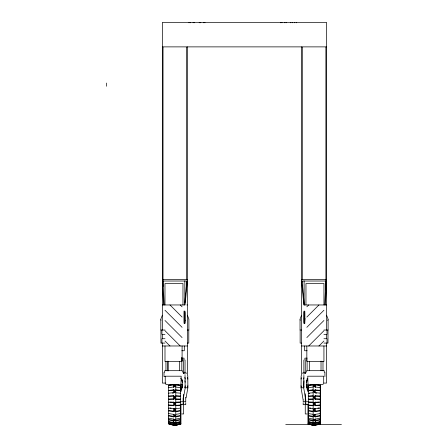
<?xml version="1.0" encoding="UTF-8"?>
<svg xmlns="http://www.w3.org/2000/svg" width="448" height="448" viewBox="0 0 448 448"><rect width="100%" height="100%" fill="white"/><g stroke="black" fill="none" stroke-linecap="round" stroke-linejoin="round"><path stroke-width="0.67" d="M303.178 399.672L303.173 401.733L305.155 401.733M301.056 379.092L301.252 377.759M303.705 379.092L303.901 377.759M324.733 304.959L325.886 281.025M325.416 304.959L326.57 281.025L301.566 281.025L303.873 304.959L326.57 304.959M306.426 382.245L306.645 380.722L307.742 378.689M184.542 304.959L186.85 281.025L186.85 283.763M301.146 375.816L301.056 387.839L303.055 399.515M183.422 397.891L185.22 387.839M186.071 397.891L187.869 387.839L187.785 375.816M184.822 387.822L185.22 385.767M187.471 387.822L187.869 385.767M160.894 318.959L162.355 315.196M300.104 318.959L301.566 315.196M303.996 380.722L303.778 387.839M303.901 375.362L303.705 387.839L305.704 399.515M175.095 397.438L174.16 398.899L168.526 399.129M314.614 398.328L314.614 396.603M313.835 403.872L314.765 402.41L320.398 402.153M174.311 396.603L174.059 397.466L174.994 398.922M174.838 404.729L175.095 403.872L174.16 402.41L168.526 402.153M314.087 396.581L314.031 398.406M180.723 391.569L182.498 385.767M175.095 391.227L174.16 392.605L168.526 393.176M314.614 392.062L314.614 390.454M313.835 410.082L314.765 408.705L320.398 408.1M175.146 409.769L174.838 410.878L174.16 411.41L168.526 410.917M314.614 410.9L314.866 410.105L313.936 408.727M180.953 383.975L181.182 376.197L165.234 376.197L165.234 383.292M174.311 414.971L174.311 416.349M314.031 414.456L314.031 415.834L314.709 416.276M174.311 385L174.059 385.678L174.994 386.876M175.146 415.156L174.216 416.276M314.614 416.349L314.614 414.971M328.054 319.816L327.6 320.382M313.785 419.535L314.031 419.003M175.146 419.546L174.216 420.386M314.614 420.728L314.866 420.213L313.936 419.278M314.614 423.741L314.866 423.427L313.936 422.811M304.735 373.705L305.368 373.022M306.835 306.818L308.7 304.959M306.835 317.072L318.954 304.959M306.835 327.331L323.932 310.234M306.835 337.585L323.932 320.494M308.694 345.979L323.932 330.747M318.954 345.979L323.932 341.001M306.55 372.243L306.522 370.686M302.383 373.346L303.078 372.725M174.216 399.006L174.894 398.406M174.994 402.438L174.059 403.894L174.994 405.334M314.031 396.687L314.765 395.998L315.655 395.875L320.398 396.099M313.936 405.334L314.866 403.894L313.936 402.438M174.994 408.727L174.059 410.105L174.311 410.9M314.709 408.397L313.785 409.752L314.087 410.878L314.765 411.41L320.398 410.917M323.462 383.975L321.966 384.664L309.473 384.664M174.994 389.922L174.059 391.25L174.994 392.627M174.216 411.096L174.894 410.564M313.936 386.876L314.866 385.678L314.614 385M314.765 384.535L313.835 385.655L314.765 386.854L320.398 387.738M314.709 385.028L314.031 385.476L314.031 386.848M174.994 419.278L174.059 420.213L174.311 420.728M174.994 422.811L174.065 423.422L174.311 423.741M177.397 424.956L176.165 425.208L180.376 424.077M178.634 424.693L180.958 423.87M319.62 424.049L317.878 424.67L320.398 423.819L315.409 425.191L318.102 424.642M180.622 423.444L175.885 424.754M320.398 423.422L313.841 425.062L315.655 425.152M180.622 421.848L175.717 423.175M180.622 422.66L175.885 423.926M320.398 421.82L315.493 423.153M320.398 422.638L315.655 423.898L313.835 423.405L314.765 422.783L320.398 421.467M180.622 421.49L175.885 422.699M180.622 419.278L175.717 420.442M180.622 419.978L175.885 421.086M320.398 419.255L315.605 420.42L314.709 420.386L313.779 419.546M320.398 419.955L315.655 421.064L314.765 421.03L313.835 420.19L314.765 419.25L320.398 418.096M174.216 423.153L174.894 422.968M180.622 418.124L175.885 419.143M168.526 385.862L173.438 384.966M308.302 385.342L311.819 384.642M308.302 385.885L313.208 384.989M168.526 387.738L174.16 386.854L175.095 385.655L174.16 384.535M180.622 415.447L175.717 416.36M308.302 387.761L313.04 387.022M180.622 415.985L175.885 416.864M320.398 415.425L315.493 416.338M320.398 415.957L315.655 416.842L314.765 416.769L313.835 415.649L314.765 414.45L320.398 413.538M181.664 384.664L182.532 384.479M180.622 413.56L175.885 414.327M174.994 424.833L174.065 425.085L174.994 425.214M173.438 393.042L172.217 393.109M168.526 390.359L174.16 389.9L174.838 390.432L175.146 391.541M168.526 390.701L173.326 390.113L174.894 390.746M308.302 390.382L313.04 389.822M308.302 390.729L313.208 390.146M173.438 399.129L168.526 399.241M175.717 402.209L179.978 402.08M313.208 399.151L308.302 399.263M175.717 396.021L180.622 396.245M173.438 405.317L168.526 405.059M314.709 396.105L320.398 396.222M313.208 405.339L308.302 405.087M180.622 410.603L175.717 411.208M308.302 393.204L313.04 392.773M180.622 410.939L175.885 411.533M308.302 393.54L309.59 393.361M320.398 410.581L315.493 411.186M172.049 384.619L168.526 385.319L168.526 424.015M180.622 408.122L175.885 408.582M317.822 408.066L319.11 407.915M175.717 390.146L180.622 390.729M173.438 411.186L168.526 410.581M313.208 411.208L308.302 410.603M175.717 384.989L180.622 385.885M315.493 384.966L320.398 385.862M173.438 416.338L168.526 415.425M313.208 416.36L308.302 415.447M168.526 396.099L173.27 395.875L174.16 395.998L174.894 396.687M168.526 396.222L173.438 395.993M308.302 396.122L313.04 395.898M308.302 396.245L313.208 396.021M175.885 405.462L180.622 405.199M180.622 405.087L175.717 405.339M308.302 399.151L313.04 399.062M320.398 405.059L315.605 405.334L314.031 404.622M320.398 405.177L315.655 405.44L314.087 404.729L313.779 403.766L314.709 402.31L319.11 402.074M313.936 425.214L314.866 425.085L313.936 424.833M173.438 420.42L168.526 419.255M313.208 420.442L308.302 419.278M175.885 402.293L180.622 402.175M175.885 399.062L180.622 399.151M162.355 46.878L326.57 46.878M162.355 279.49L187.359 279.49M301.566 279.49L326.57 279.49M162.355 304.959L185.052 304.959L187.359 281.025L162.355 281.025L163.509 304.959M186.85 304.959L187.359 304.959M304.102 318.959L305.374 318.959M164.993 330.025L160.933 330.025L160.933 343.078L164.993 343.078M187.359 330.025L188.782 330.025L188.782 343.078L187.359 343.078M301.566 330.025L300.143 330.025L300.143 343.078L301.566 343.078M323.932 330.025L327.992 330.025L327.992 343.078L323.932 343.078M164.993 334.376L161.946 334.376L161.946 330.025M323.932 334.376L326.978 334.376L326.978 330.025M164.993 338.727L161.946 338.727L161.946 343.078M323.932 338.727L326.978 338.727L326.978 343.078M162.355 345.979L187.359 345.979M301.566 345.979L326.57 345.979M181.798 350.745L184.302 350.745L184.302 345.979M307.126 350.745L304.623 350.745L304.623 345.979M181.602 358.137L184.027 358.137L184.027 360.018L181.602 360.018M307.322 358.137L304.898 358.137L304.898 360.018L307.322 360.018M181.216 370.686L164.679 370.686L164.679 372.266L164.007 372.243L164.007 376.65L165.368 376.65M307.709 370.686L324.246 370.686L324.246 372.266L324.918 372.243L324.918 376.65M182.403 372.243L182.403 370.686M183.686 372.243L185.052 372.243M303.873 372.243L305.239 372.243M185.03 374.332L185.052 360.018M303.873 374.332L303.873 360.018M165.827 383.079L162.355 383.079L162.355 343.078M323.792 383.079L326.57 383.079L326.57 343.078M179.452 384.664L166.958 384.664L165.463 383.975M185.147 387.766L187.869 387.766M301.056 387.766L303.778 387.766M180.454 401.733L183.103 401.733L183.103 397.891M183.775 401.733L185.752 401.733L185.735 397.258M308.47 401.733L305.822 401.733L305.822 399.672M180.303 404.684L183.081 404.684L183.081 402.69M183.663 404.684L185.752 404.684L185.752 402.69M305.267 404.684L303.173 404.684L303.173 402.69M308.622 404.684L305.844 404.684L305.844 402.69M181.821 413.952L183.663 413.952L183.663 394.425M307.11 413.952L305.262 413.952L305.262 393.73M285.734 424.614L310.8 424.614M317.066 424.614L341.432 424.614M313.208 423.175L308.302 421.848M173.438 423.153L168.526 421.82M308.946 402.08L313.208 402.209M308.302 402.175L313.04 402.293M169.814 402.074L173.438 402.181M175.885 395.898L180.622 396.122M316.714 393.109L315.493 393.042M320.398 399.129L314.765 398.899L313.835 397.438M320.398 399.241L314.709 399.006M175.885 392.773L180.622 393.204M308.302 405.199L313.04 405.462M180.622 399.263L175.717 399.151M168.526 405.177L174.16 405.311L175.146 403.766L174.216 402.31M175.885 389.822L180.622 390.382M313.04 408.582L308.302 408.122M175.885 387.022L180.622 387.761M313.04 411.533L308.302 410.939M309.59 407.943L310.878 408.089M169.814 407.915L171.108 408.066M168.526 408.1L174.16 408.705L175.095 410.082M316.876 384.619L320.398 385.319L320.398 424.015M177.106 384.642L180.622 385.342M313.04 414.327L308.302 413.56M320.398 393.176L314.765 392.605L313.835 391.227L314.765 389.9L320.398 390.359M313.04 416.864L308.302 415.985M320.398 390.701L314.709 390.214L314.031 390.746L314.031 392.347M313.04 419.143L308.302 418.124M313.04 421.086L308.302 419.978M313.04 422.699L308.302 421.49M168.526 413.538L174.16 414.45L175.095 415.649L174.16 416.769L173.27 416.842L168.526 415.957M313.04 423.926L308.302 422.66M313.04 424.754L308.302 423.444M168.526 423.819L173.516 425.186L169.103 424.026M170.828 424.642L175.095 425.062L168.526 423.422M306.398 384.479L307.261 384.664M168.526 418.096L174.16 419.25L175.095 420.19L174.16 421.03L173.27 421.064L168.526 419.955M314.709 423.153L313.779 422.654M168.526 421.467L174.16 422.783L175.09 423.394L173.27 423.898L168.526 422.638M308.302 423.842L313.04 425.174L308.874 424.049M307.966 423.87L312.766 425.214L308.549 424.077M169.305 424.054L171.046 424.676M174.216 385.028L175.146 386.154M314.031 410.564L314.709 411.096M185.847 372.725L186.542 373.346M174.216 408.397L174.894 408.962M183.562 373.022L184.19 373.705M180.23 304.959L182.09 306.818M169.971 304.959L182.09 317.072M164.993 310.234L182.09 327.331M164.993 320.494L182.09 337.585M164.993 330.747L180.23 345.979M164.993 341.001L169.977 345.979M180.634 378.129L182.011 379.999L182.498 382.245M174.003 422.677L174.261 422.99M300.082 319.816L300.266 320.23M160.877 319.816L161.056 320.23M326.57 315.196L328.031 318.959M187.359 315.196L188.821 318.959M187.527 377.334L187.869 379.092M184.878 377.334L185.22 379.092M307.978 383.975L307.742 376.197L323.697 376.197L323.697 383.292M306.426 385.767L308.202 391.569M174.838 396.581L175.146 397.544M185.024 375.362L185.147 387.839M184.929 380.722L185.147 382.245M303.705 385.767L303.974 387.134M301.056 385.767L301.319 387.134M304.382 304.959L302.075 281.025L302.075 282.391M163.038 281.025L164.198 304.959M328.098 319.273L328.098 330.025M326.57 330.025L326.57 22.4L162.355 22.4L162.355 330.025M326.57 334.376L326.57 338.727M325.886 47.113L325.886 289.912M323.943 304.959L323.943 283.522L305.962 283.522L305.962 304.959M323.932 345.979L323.932 361.514L306.835 361.514L306.835 345.979M322.991 361.374L322.991 370.882M321.026 361.077L321.026 370.686M320.202 384.905L320.202 424.043M315.56 384.35L315.56 387.57M315.56 389.553L315.56 392.885M315.56 395.506L315.56 399.375M315.56 401.951L315.56 405.815M315.56 408.442L315.56 411.774M315.56 414.4L315.56 416.976M315.56 418.925L315.56 425.555M315.308 424.743L315.308 425.6M313.141 384.328L313.141 425.533M312.861 424.721L312.861 425.578M309.35 361.659L309.35 370.726M308.302 384.132L308.302 424.043M307.966 384.933L307.966 391.513M307.966 404.247L307.966 424.071M307.11 361.413L307.11 370.888M307.11 378.482L307.11 381.254M307.11 384.72L307.11 389.575M307.11 404.146L307.11 404.684M306.426 380.71L306.426 387.839M305.262 360.819L305.262 373.615M304.108 280.862L304.108 304.959M302.294 47.113L302.294 279.49M301.566 46.85L301.566 375.418M300.037 319.273L300.037 330.025M296.279 22.4L296.279 22.803M294.739 22.4L294.739 22.803M292.163 22.4L292.163 22.803M290.64 22.4L290.64 22.803M286.059 22.4L286.059 22.803M284.53 22.4L284.53 22.803M281.954 22.4L281.954 22.803M280.403 22.4L280.403 22.803M204.893 22.4L204.893 22.803M203.347 22.4L203.347 22.803M200.771 22.4L200.771 22.803M199.242 22.4L199.242 22.803M194.662 22.4L194.662 22.803M193.138 22.4L193.138 22.803M190.562 22.4L190.562 22.803M189.022 22.4L189.022 22.803M188.888 319.273L188.888 330.025M187.359 46.85L187.359 375.418M186.631 47.113L186.631 279.49M184.822 280.862L184.822 302.893M183.663 360.819L183.663 373.615M182.963 304.959L182.963 283.522L164.982 283.522L164.982 304.959M182.498 380.005L182.498 387.839M182.09 345.979L182.09 361.514L164.993 361.514L164.993 345.979M181.821 357.353L181.821 370.888M181.821 379.176L181.821 381.254M181.821 384.026L181.821 388.881M181.821 404.146L181.821 404.684M180.958 384.933L180.958 391.513M180.958 404.247L180.958 424.071M180.874 404.146L180.874 404.684M180.622 384.132L180.622 424.043M179.575 361.659L179.575 370.726M176.064 424.721L176.064 425.578M175.784 384.328L175.784 425.533M173.365 384.35L173.365 387.57M173.365 389.553L173.365 392.885M173.365 395.506L173.365 399.375M173.365 401.951L173.365 405.815M173.365 408.442L173.365 411.774M173.365 414.4L173.365 416.976M173.365 418.925L173.365 425.555M168.011 361.267L168.011 371.017M167.899 361.077L167.899 370.686M165.939 361.374L165.939 370.882M163.038 47.113L163.038 286.496M162.355 334.376L162.355 338.727M160.826 319.273L160.826 330.025M106.568 83.048L106.568 86.262M304.892 311.466A3.545 0.442 -90 0 0 304.668 314.535L304.668 320.225A3.545 0.442 -90 0 0 304.892 323.294M183.926 311.114A3.545 0.442 -90 0 1 184.257 314.535L184.257 320.225A3.545 0.442 -90 0 1 184.033 323.294M180.622 423.842L175.885 425.174L180.622 423.842M304.886 320.225L304.886 314.535A3.528 0.666 -90 0 0 304.69 312.026A3.606 0.683 -90 0 0 303.733 312.032A3.528 0.666 -90 0 0 303.554 314.535L303.531 320.225A3.528 0.666 -90 0 0 303.75 322.728A3.606 0.683 -90 0 0 304.69 322.728A3.528 0.666 -90 0 0 304.886 320.225M185.394 320.225L185.394 314.535A3.528 0.666 -90 0 0 185.198 312.026A3.606 0.683 -90 0 0 184.234 312.032A3.528 0.666 -90 0 0 184.061 314.535L184.038 320.225A3.528 0.666 -90 0 0 184.257 322.728A3.606 0.683 -90 0 0 185.198 322.728A3.528 0.666 -90 0 0 185.394 320.225"/></g></svg>
